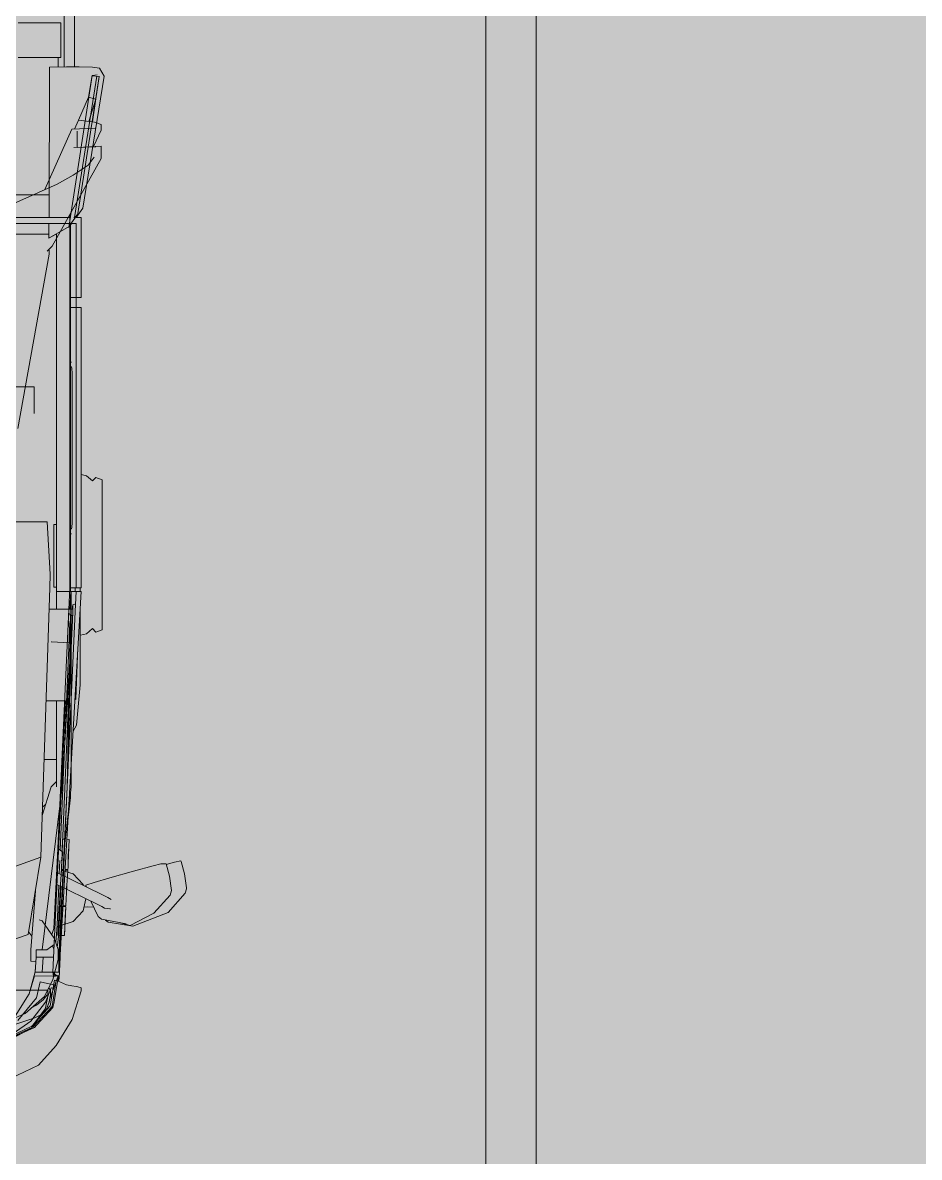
# Model space of a CAD drawing. Header units: millimetres. Extents: x 141848 to 1648660, y -821378 to -151356.
# Drawn here: x 206648 to 208058, y -199835 to -198052 of the extents above; entities that cross this region are included whole.
import ezdxf

# ---------------------------------------------------------------- set-up
doc = ezdxf.new("R2010")
doc.units = ezdxf.units.MM
doc.header["$MEASUREMENT"] = 0
doc.layers.add('Cars', color=7, linetype='Continuous')

# ---------------------------------------------------------------- blocks, each defined once
blk = doc.blocks.new('tir daf01')
at = {"layer": 'Cars', "color": 7, "linetype": 'Continuous', "lineweight": 13}
for p, q in [((296.7, 1822.4), (266.5, 1795.7)), ((303.6, 1824.3), (296.7, 1822.4)), ((305.2, 1824.3), (303.6, 1824.3)), ((326.9, 1821.2), (305.2, 1824.3)), ((346.5, 1815.7), (326.9, 1821.2)), ((345.3, 1805.4), (341.6, 1792.5)), ((347.5, 1815.4), (345.3, 1805.4)), ((347.5, 1815.4), (346.5, 1815.7)), ((266.5, 1795.7), (245, 1739.7)), ((265, 1772.9), (293.7, 1798.5)), ((301, 1800.5), (293.7, 1798.5)), ((323.5, 1797.6), (301, 1800.5)), ((342.7, 1792.2), (323.5, 1797.6)), ((342.7, 1784.1), (339.8, 1772)), ((342.7, 1792.2), (342.7, 1784.1)), ((246, 1735.7), (265, 1772.9)), ((339.8, 1772), (331.2, 1741.2)), ((251.1, 1701), (245, 1739.7)), ((246, 1735.7), (250.3, 1718.7)), ((331.2, 1741.2), (320.6, 1703.8)), ((255.7, 1690.7), (248.3, 1729.3)), ((251.1, 1701), (254.4, 1697.1)), ((272, 1704), (272, 1704.9)), ((272.9, 1695.6), (272, 1704)), ((275.7, 1691.1), (272.9, 1695.6)), ((289.9, 1700.8), (286.8, 1705.7)), ((294.2, 1692.4), (289.9, 1700.8)), ((320.6, 1703.8), (313.2, 1679)), ((1581.2, 1695), (1373.2, 1661.1)), ((1581.2, 1695), (1593.5, 1687.5)), ((255.7, 1690.7), (260.1, 1685.5)), ((260.1, 1685.5), (284.2, 1674.1)), ((274.4, 1678.7), (275.3, 1668.3)), ((279.4, 1684.1), (275.7, 1691.1)), ((310.6, 1619.4), (279.4, 1684.1)), ((329.1, 1620.4), (294.2, 1692.4)), ((313.2, 1679), (309.1, 1666)), ((710.7, 1692), (707.1, 1681.7)), ((707.1, 1681.7), (712.5, 1676.5)), ((710.7, 1692), (715.8, 1692)), ((715.8, 1692), (725.9, 1692)), ((725.9, 1692), (740.5, 1692)), ((740.5, 1692), (758.9, 1692)), ((758.9, 1692), (780.4, 1692)), ((780.4, 1692), (803.9, 1692)), ((803.9, 1692), (828.6, 1692)), ((828.6, 1692), (853.2, 1692)), ((853.2, 1692), (876.8, 1692)), ((876.8, 1692), (898.2, 1692)), ((898.2, 1692), (916.6, 1692)), ((916.6, 1692), (931.2, 1692)), ((931.2, 1692), (941.3, 1692)), ((941.3, 1692), (946.4, 1692)), ((950, 1681.7), (944.6, 1676.5)), ((946.4, 1692), (950, 1681.7)), ((1313.7, 1612.9), (1451.5, 1690)), ((1358.7, 1648.3), (1580.8, 1683.4)), ((1441.2, 1669.7), (1453.5, 1679)), ((1451.5, 1690), (1470.8, 1690)), ((1469.9, 1681.7), (1468.6, 1647)), ((1470.8, 1690), (1468.8, 1653.1)), ((1495.9, 1690), (1470.2, 1678)), ((1495.9, 1690), (1505, 1690)), ((1497.6, 1644.3), (1499.4, 1680.5)), ((1505, 1690), (1508.5, 1679.8)), ((1508.5, 1679.8), (1511.9, 1654.5)), ((1509, 1676.3), (1545.2, 1682)), ((1544.7, 1681.7), (1509.7, 1670.7)), ((1544.7, 1681.7), (1547.7, 1670.4)), ((1545.2, 1682), (1580.2, 1687.2)), ((1580.2, 1687.2), (1580.5, 1687.3)), ((1582.2, 1676.1), (1583, 1683.7)), ((1593.5, 1687.5), (1595.2, 1676.5)), ((143.3, 1658.8), (98.1, 1644.7)), ((145.6, 1658.9), (143.3, 1658.8)), ((147.8, 1658.9), (145.6, 1658.9)), ((149.5, 1653.3), (147.8, 1658.9)), ((172.5, 1624), (770.8, 1658.8)), ((268.7, 1661.9), (251.9, 1645.9)), ((288, 1666.1), (268.7, 1661.9)), ((275.3, 1668.3), (274.7, 1663.2)), ((306.7, 1666.7), (309.1, 1666)), ((310.2, 1661.9), (308.9, 1662.2)), ((326.9, 1645.9), (310.2, 1661.9)), ((704.2, 1667.1), (702, 1657.8)), ((712.5, 1676.5), (704.2, 1667.1)), ((770.8, 1658.8), (770.8, 1653.2)), ((770.8, 1651.1), (770.8, 1658.8)), ((776.5, 1658.8), (776.5, 1651.1)), ((776.5, 1658.8), (1217.4, 1658.8)), ((944.6, 1676.5), (952.9, 1667.1)), ((952.9, 1667.1), (954.9, 1658.8)), ((1217.4, 1658.8), (1217.4, 1651.1)), ((1233.2, 1651.1), (1233.2, 1658.8)), ((1233.2, 1658.8), (1358.7, 1658.8)), ((1373.2, 1661.1), (1358.7, 1650.9)), ((1358.7, 1650.7), (1358.7, 1658.8)), ((1425.1, 1645.9), (1441.2, 1669.7)), ((1547.7, 1670.4), (1511.9, 1654.5)), ((1581.8, 1676), (1547.7, 1670.4)), ((1581.8, 1676), (1582.2, 1676.1)), ((1595.2, 1676.5), (1595.6, 1655.8)), ((98.1, 1644.7), (57.4, 1619.4)), ((150, 1651), (149.5, 1653.3)), ((151.2, 1644), (150, 1651)), ((152.7, 1635.5), (151.2, 1644)), ((251.9, 1645.9), (245.3, 1625)), ((332.3, 1629), (326.9, 1645.9)), ((355.7, 1621.7), (776.5, 1641)), ((696.1, 1643.1), (362.4, 1628.9)), ((374.7, 1633), (463.7, 1642.9)), ((374.7, 1633), (463.7, 1642.9)), ((415.8, 1638.1), (446.9, 1641.9)), ((463.7, 1642.9), (426.7, 1638.8)), ((446.9, 1641.9), (454.8, 1641.9)), ((479.4, 1642.9), (463.7, 1642.9)), ((770.8, 1642.9), (463.7, 1636.9)), ((463.7, 1642.9), (479.4, 1642.9)), ((463.7, 1636.9), (691.1, 1642.9)), ((496.4, 1642.9), (479.4, 1642.9)), ((479.4, 1642.9), (496.4, 1642.9)), ((496.8, 1642.9), (496.4, 1642.9)), ((496.4, 1642.9), (523.3, 1642.9)), ((523.3, 1642.9), (570.4, 1642.9)), ((551.3, 1646), (560.9, 1651.4)), ((560.9, 1651.4), (624.4, 1657.1)), ((570.4, 1642.9), (638.4, 1642.9)), ((590.6, 1642.7), (593.2, 1638)), ((600.6, 1648.9), (601.7, 1650.1)), ((683.4, 1653.7), (601.7, 1650.1)), ((616.8, 1639.9), (725.9, 1644.9)), ((624.4, 1657.1), (633.3, 1657.1)), ((633.3, 1657.1), (650.7, 1657.1)), ((638.4, 1642.9), (691.1, 1642.9)), ((650.7, 1657.1), (676, 1657.1)), ((676, 1657.1), (707.9, 1657.1)), ((691.1, 1642.9), (770.8, 1642.9)), ((714.5, 1643.4), (696.1, 1643.1)), ((701.4, 1657.1), (702, 1657.8)), ((707.9, 1657.1), (741.5, 1657.1)), ((725.5, 1643.2), (714.5, 1643.4)), ((730.3, 1642.6), (725.5, 1643.2)), ((725.9, 1644.9), (739, 1645.6)), ((736.4, 1640.2), (730.3, 1642.6)), ((733.3, 1645.3), (733.3, 1643.2)), ((733.3, 1643.2), (733.3, 1643.1)), ((739, 1645.6), (746.8, 1645.8)), ((742.9, 1608.2), (742.9, 1645.7)), ((746.8, 1645.1), (742.9, 1644.9)), ((742.9, 1641.1), (770.7, 1642.4)), ((746.8, 1645.8), (749.7, 1645.7)), ((749.7, 1645.5), (746.8, 1645.1)), ((751.6, 1650.1), (749.7, 1645.5)), ((770.7, 1642.4), (770.8, 1642.4)), ((770.8, 1619.7), (770.7, 1642.4)), ((776.5, 1657.1), (770.8, 1657.1)), ((770.8, 1653.2), (770.8, 1649.5)), ((770.8, 1651), (770.8, 1651.1)), ((770.8, 1649.4), (770.8, 1651)), ((770.8, 1649.5), (776.5, 1649.5)), ((770.8, 1640.7), (770.8, 1649.4)), ((770.8, 1642), (770.8, 1641.7)), ((770.8, 1641.7), (770.8, 1641.7)), ((776.5, 1651.1), (776.5, 1641.7)), ((776.5, 1651), (776.5, 1648.2)), ((776.5, 1651), (1217.4, 1651)), ((776.5, 1648.2), (776.5, 1641)), ((776.5, 1641), (1364, 1641)), ((861.7, 1641), (861.7, 1643.5)), ((872, 1644.3), (869.3, 1643.5)), ((869.3, 1641), (869.3, 1643.5)), ((878.9, 1644.7), (872, 1644.3)), ((892.7, 1644.8), (878.9, 1644.7)), ((1100.4, 1644.8), (892.7, 1644.8)), ((1114.3, 1644.7), (1100.4, 1644.8)), ((1121.2, 1644.3), (1114.3, 1644.7)), ((1123.9, 1643.5), (1121.2, 1644.3)), ((1123.9, 1643.5), (1123.9, 1641)), ((1131.4, 1643.5), (1131.4, 1641)), ((1217.4, 1651.1), (1217.4, 1641.7)), ((1233.2, 1651.1), (1217.4, 1651.1)), ((1217.4, 1651), (1217.4, 1648.2)), ((1217.4, 1648.2), (1217.4, 1641)), ((1233.2, 1642), (1217.4, 1642)), ((1217.4, 1641.7), (1233.2, 1641.7)), ((1233.2, 1651), (1233.2, 1651.1)), ((1233.2, 1648.2), (1233.2, 1651)), ((1233.2, 1641), (1233.2, 1648.2)), ((1347.2, 1642), (1233.2, 1642)), ((1233.2, 1641.7), (1233.2, 1642)), ((1233.2, 1641.6), (1233.2, 1641.7)), ((1344.3, 1639.6), (1349.1, 1643.6)), ((1349.1, 1643.6), (1344.3, 1639.6)), ((1349.1, 1651.1), (1349.1, 1651)), ((1349.1, 1651), (1349.1, 1648.2)), ((1349.1, 1648.2), (1349.1, 1641)), ((1349.1, 1641), (1349.1, 1642.7)), ((1358.7, 1649.4), (1362.4, 1651.9)), ((1358.7, 1647), (1358.7, 1649.5)), ((1358.7, 1399.5), (1358.7, 1641.8)), ((1363.6, 1653.3), (1365.2, 1653.5)), ((1365.2, 1653.5), (1394.7, 1658.2)), ((1402.6, 1601.5), (1497.6, 1644.3)), ((1411.4, 1621.1), (1425.1, 1645.9)), ((1468.8, 1652.6), (1494.5, 1652.6)), ((1511.9, 1654.5), (1497.8, 1648.4)), ((1595.6, 1655.8), (1595.8, 1635.7)), ((1595.7, 1648), (1971.1, 1648)), ((158.6, 1621.7), (152.7, 1635.7)), ((158, 1623.2), (162.8, 1624.1)), ((158.6, 1621.8), (166.6, 1623.2)), ((162.8, 1624.1), (196.3, 1625.8)), ((166.6, 1623.2), (166.6, 1623.1)), ((166.6, 1623.1), (166.6, 1623.1)), ((166.6, 1623.1), (166.6, 1622.3)), ((214.5, 1626.4), (172.4, 1624.4)), ((172.4, 1615.2), (172.4, 1624.4)), ((553.3, 1632.2), (172.5, 1614.2)), ((172.5, 1623.5), (172.7, 1620.4)), ((196.2, 1623.5), (172.5, 1623.5)), ((463.7, 1636.9), (196.2, 1623.5)), ((196.3, 1625.8), (196.3, 1625.5)), ((463.7, 1628.6), (207.7, 1597.3)), ((226.5, 1625.1), (228.3, 1626.1)), ((228.3, 1626.1), (374.7, 1633)), ((246.7, 1624), (228.8, 1623)), ((275.3, 1634.5), (229.9, 1632.5)), ((258.8, 1633.5), (229.9, 1632.5)), ((230.2, 1627.3), (229.9, 1632.5)), ((229.9, 1632.5), (229.9, 1632.5)), ((230.3, 1626.1), (230.5, 1622.4)), ((275.8, 1624.8), (230.5, 1622.4)), ((230.5, 1621.8), (259.3, 1623.4)), ((307.2, 1626.6), (246.7, 1624)), ((247, 1620.9), (308.6, 1623.5)), ((275.3, 1634.5), (258.8, 1633.5)), ((259.3, 1623.4), (275.8, 1624.2)), ((259.3, 1623.3), (259.3, 1623.9)), ((275.3, 1634.5), (275.5, 1630)), ((275.8, 1624.8), (275.6, 1628.2)), ((275.8, 1624.6), (275.8, 1624.8)), ((275.8, 1624.2), (275.8, 1624.6)), ((297.9, 1635.6), (276.8, 1634.6)), ((276.8, 1634.6), (277, 1630)), ((277.1, 1628.2), (277.3, 1624.7)), ((292.8, 1625.1), (277.3, 1624.7)), ((318.8, 1626.5), (292.8, 1625.1)), ((308.4, 1636.1), (297.9, 1635.6)), ((304.9, 1635.8), (297.9, 1635.6)), ((315.5, 1636.8), (304.9, 1635.8)), ((305, 1625.8), (304.9, 1625.8)), ((305.1, 1625.8), (305, 1625.8)), ((332.4, 1637.8), (315.5, 1636.8)), ((332.9, 1627.9), (318.8, 1626.5)), ((347.8, 1628.3), (325.7, 1627.4)), ((327.2, 1624.3), (347.9, 1625.2)), ((332.4, 1637.8), (332.6, 1633.3)), ((332.8, 1630.8), (332.9, 1627.9)), ((337, 1638.2), (333.8, 1638)), ((333.9, 1633.4), (333.8, 1638)), ((334.1, 1628.1), (334, 1630.8)), ((334.2, 1627.9), (334.1, 1628.1)), ((337.4, 1627.9), (334.2, 1627.9)), ((343.6, 1638.5), (337, 1638.2)), ((344.1, 1628.1), (337.4, 1627.9)), ((381.1, 1640), (343.6, 1638.5)), ((381.6, 1629.6), (344.1, 1628.1)), ((347.8, 1629), (361.9, 1629.6)), ((347.8, 1627.3), (347.8, 1629)), ((348.5, 1638.4), (348.5, 1638.5)), ((351.8, 1638.5), (348.5, 1638.4)), ((365.6, 1639), (351.8, 1638.5)), ((361.9, 1629.6), (366.7, 1622.2)), ((364.3, 1625.9), (694.9, 1639.9)), ((381.2, 1639.5), (381.1, 1640)), ((381.3, 1636.1), (381.2, 1639.5)), ((381.4, 1633), (381.6, 1629.6)), ((655.9, 1640.6), (463.7, 1628.6)), ((599.2, 1634.3), (553.3, 1632.2)), ((593.2, 1638.3), (596, 1638.6)), ((596, 1637.9), (593.2, 1638)), ((596, 1638.6), (603.7, 1639.2)), ((599.2, 1638), (596, 1637.9)), ((599.2, 1603.5), (599.2, 1638.8)), ((603.7, 1639.2), (616.8, 1639.9)), ((691.5, 1612), (690.2, 1640.8)), ((694.9, 1639.9), (711.2, 1640.2)), ((711.2, 1640.2), (720, 1640)), ((720, 1640), (724.2, 1639.5)), ((724.2, 1639.5), (724.4, 1638.6)), ((1326.2, 1608.1), (1342.6, 1636.3)), ((1342.6, 1636.3), (1343.7, 1639.4)), ((1345.6, 1640.6), (1343.7, 1639.4)), ((1344.3, 1639.6), (1344.3, 1639.2)), ((1348.9, 1473.2), (1349.1, 1635.1)), ((1349.1, 1635.1), (1349.1, 1640.3)), ((1349.1, 1629), (1349.1, 1640.3)), ((1595.8, 1635.7), (1595.3, 1608.9)), ((1595.7, 1632.2), (1971.1, 1632.2)), ((1610.3, 1618.6), (1610.3, 1626.6)), ((1665, 1626.6), (1610.3, 1626.6)), ((1665, 1626.6), (1665, 1618.6)), ((57.4, 1619.4), (26.5, 1591.5)), ((118.5, 1612.9), (85.9, 1582.6)), ((87.6, 1581.1), (119.6, 1610.1)), ((113.2, 1603.9), (125.4, 1608.4)), ((126.1, 1608.2), (113.2, 1603.9)), ((159.5, 1619.5), (118.5, 1612.9)), ((119.6, 1610.1), (160.1, 1616.6)), ((147.9, 1611.5), (125.4, 1602.7)), ((125.4, 1608.4), (136.9, 1610.6)), ((136.9, 1610.6), (126.1, 1608.2)), ((131.6, 1605.7), (126.9, 1604.7)), ((130.2, 1609.3), (130.4, 1609.6)), ((166.8, 1622.3), (130.4, 1609.6)), ((134.7, 1606.3), (131.6, 1605.7)), ((134.2, 1601), (160.8, 1614)), ((144.2, 1606.3), (134.7, 1606.3)), ((143.9, 1610.4), (136.9, 1610.6)), ((143.9, 1610.4), (148, 1607.8)), ((144.2, 1606.3), (144.2, 1606)), ((144.2, 1606), (144.2, 1604.7)), ((146.7, 1614.5), (147.8, 1612)), ((147.8, 1612), (147.9, 1611.5)), ((152.4, 1615.4), (157.1, 1594.4)), ((159.5, 1619.5), (158.6, 1621.7)), ((160.1, 1616.6), (159.5, 1619.5)), ((160.8, 1614), (192.3, 1622.8)), ((166.4, 1614.2), (166.4, 1618.6)), ((166.8, 1585.6), (166.4, 1614.2)), ((166.6, 1615.4), (166.6, 1615.4)), ((166.6, 1615.4), (171.7, 1615.1)), ((172.5, 1614.2), (166.7, 1615.4)), ((168.5, 1618.4), (166.8, 1622.3)), ((170, 1616.6), (168.5, 1618.4)), ((170.4, 1615.6), (172.5, 1615)), ((172.4, 1615.4), (171, 1615.4)), ((172.4, 1615.2), (171.6, 1615.2)), ((172.4, 1622.7), (172.3, 1615.4)), ((172.3, 1614.2), (172.3, 1614.2)), ((172.7, 1620.4), (172.5, 1597.1)), ((172.5, 1597.1), (172.7, 1614.2)), ((192.3, 1622.8), (208.3, 1622.4)), ((196.3, 1615.3), (196.3, 1599)), ((215.8, 1616.2), (207.7, 1604.6)), ((208.3, 1622.4), (226, 1616.4)), ((213.9, 1613.5), (208.8, 1615.9)), ((215.1, 1621.6), (212.3, 1621)), ((212.8, 1614), (214.2, 1614)), ((228.8, 1623), (215.1, 1621.6)), ((219.2, 1618.7), (220.1, 1618.9)), ((220.1, 1618.9), (231.5, 1620)), ((226, 1616.4), (253, 1597.6)), ((230.5, 1622.4), (230.5, 1621.8)), ((231.5, 1620), (247, 1620.9)), ((231.7, 1612.4), (241.1, 1615.9)), ((241.1, 1615.9), (355.7, 1621.7)), ((463.9, 1611.6), (418.7, 1597.6)), ((463.7, 1619.7), (479.4, 1619.7)), ((472.1, 1619.7), (463.9, 1611.6)), ((479.4, 1619.7), (496.4, 1619.7)), ((496.4, 1619.7), (523.3, 1619.7)), ((506.7, 1600.5), (506.7, 1619.7)), ((523.3, 1619.7), (570.4, 1619.7)), ((570.4, 1619.7), (599.2, 1619.7)), ((691.5, 1611.6), (691.5, 1612)), ((742.9, 1619.7), (770.8, 1619.7)), ((770.8, 1619.7), (776.6, 1619.7)), ((776.6, 1619.7), (889.7, 1619.7)), ((777.6, 1619.7), (777.6, 1615.5)), ((782.3, 1615.5), (777.6, 1615.5)), ((871.7, 1615.5), (782.3, 1615.5)), ((876.4, 1615.5), (871.7, 1615.5)), ((876.4, 1615.5), (876.4, 1619.7)), ((880.3, 1589.1), (880.3, 1605.3)), ((889.7, 1619.7), (940.2, 1619.7)), ((940.2, 1619.7), (997.5, 1619.7)), ((997.5, 1619.7), (1041.6, 1619.7)), ((1027, 1559.1), (1301.4, 1608.6)), ((1041.6, 1619.7), (1332.7, 1619.7)), ((1301.4, 1608.6), (1307.6, 1608.6)), ((1305, 1384), (1411.4, 1621.1)), ((1305.8, 1605.1), (1313.7, 1612.9)), ((1307.6, 1608.6), (1307.7, 1607)), ((1326.2, 1608.1), (1332.7, 1619.6)), ((1326.2, 1608.1), (1326.2, 1608.1)), ((1349.1, 1608.1), (1326.2, 1608.1)), ((1332.7, 1619.7), (1332.7, 1619.3)), ((1332.7, 1608.1), (1332.7, 1478.5)), ((1595.3, 1608.9), (1358.7, 1608.2)), ((1394.2, 1608.3), (1394.2, 1465.4)), ((1610.3, 1622.5), (1595.5, 1622.5)), ((1610.3, 1602), (1610.3, 1618.6)), ((1665, 1618.6), (1665, 1602)), ((26.5, 1591.5), (0, 1536.8)), ((113.9, 1602.1), (84.7, 1580.7)), ((85.9, 1580.7), (115, 1602.2)), ((125.4, 1602.7), (95.3, 1579.6)), ((132.2, 1588.3), (96.6, 1559.2)), ((106.4, 1597.6), (100.5, 1585.7)), ((113.2, 1603.9), (106.4, 1597.6)), ((107.3, 1570.5), (134.2, 1601)), ((126.9, 1604.7), (113.9, 1602.1)), ((115, 1602.2), (116.2, 1602.4)), ((116.4, 1580.8), (120.8, 1588.5)), ((120.8, 1588.5), (129.2, 1598.9)), ((129.2, 1598.9), (136.7, 1605.1)), ((157.1, 1594.4), (132.2, 1588.3)), ((144.2, 1604.7), (144.2, 1602.2)), ((144.2, 1602.2), (144.2, 1580.8)), ((196.3, 1599), (172.5, 1597.2)), ((196.3, 1599), (172.5, 1597.5)), ((172.6, 1586.5), (172.5, 1597.1)), ((172.5, 1597.1), (172.6, 1586.5)), ((196.3, 1587.9), (172.6, 1586.5)), ((172.6, 1586.5), (196.3, 1587.9)), ((196.3, 1587.9), (172.9, 1586.5)), ((188.8, 1587.5), (189.6, 1579.8)), ((196.3, 1599), (196.3, 1587.9)), ((196.3, 1587.9), (196.3, 1599)), ((204.2, 1587.9), (196.3, 1587.9)), ((196.3, 1587.9), (204.2, 1587.9)), ((207.8, 1587.9), (204.2, 1587.9)), ((204.2, 1587.9), (207.8, 1587.9)), ((207.7, 1604.6), (207.8, 1587.9)), ((207.7, 1597.3), (207.8, 1587.9)), ((353.1, 1595.5), (231.5, 1575.5)), ((253, 1597.6), (255, 1592.8)), ((431.9, 1598.1), (435.9, 1602.9)), ((880.3, 1070.6), (880.3, 1589.1)), ((1610.3, 1559.5), (1610.3, 1602)), ((1665, 1602), (1665, 1559.5)), ((61.1, 1536.6), (84.7, 1580.7)), ((85.9, 1582.6), (68.6, 1545.5)), ((70.2, 1544.8), (87.6, 1581.1)), ((95.3, 1579.6), (76.1, 1551.9)), ((98.7, 1579.5), (84.1, 1535.5)), ((84.2, 1515.9), (107.3, 1570.5)), ((100.5, 1585.7), (97.6, 1576.2)), ((138.5, 1576.8), (103.1, 1554.8)), ((103.1, 1554.9), (138.5, 1576.8)), ((172.9, 1586.5), (138.5, 1576.8)), ((138.5, 1576.8), (166.8, 1585.6)), ((144.2, 1580.8), (144.2, 1536.6)), ((166.8, 1585.6), (166.8, 1585.6)), ((231.5, 1575.5), (187.2, 1445.7)), ((189.6, 1579.8), (207.8, 1579.8)), ((207.8, 1579.8), (300.5, 1586.9)), ((228.9, 1581.4), (235.5, 1576.2)), ((1092.5, 1584.8), (1050.8, 1584.8)), ((1092.5, 1584.8), (1092.5, 1525.9))]:
    blk.add_line(p, q, dxfattribs=at)
at = {"layer": 'Cars', "color": 7, "linetype": 'Continuous', "lineweight": 5}
for p, q in [((1580.2, 1687.2), (1365.2, 1653.5)), ((1581.7, 1676.2), (1580.2, 1687.2)), ((1346.7, 1640), (1581.8, 1676)), ((1581.8, 1676), (1581.7, 1676.2)), ((750.2, 1650), (187.7, 1624.1)), ((770.8, 1651), (750.2, 1650)), ((770.8, 1642), (770.8, 1651)), ((770.8, 1641.7), (770.8, 1642)), ((774.3, 1641.7), (770.8, 1641.7)), ((776.5, 1641.7), (774.3, 1641.7)), ((949.4, 1641.7), (776.5, 1641.7)), ((1217.4, 1641.7), (949.4, 1641.7)), ((1223.6, 1641.7), (1217.4, 1641.7)), ((1233.2, 1641.6), (1223.6, 1641.7)), ((1233.2, 1651), (1233.2, 1642)), ((1237.8, 1651), (1233.2, 1651)), ((1233.2, 1642), (1233.2, 1641.6)), ((1349.1, 1651), (1237.8, 1651)), ((1363.6, 1653), (1344.5, 1639.4)), ((1349.1, 1641), (1349.1, 1651)), ((1349.1, 1635.1), (1349.1, 1641)), ((1365.2, 1653.5), (1363.6, 1653)), ((166.6, 1623.1), (123.2, 1615.5)), ((166.6, 1622.2), (166.6, 1623.1)), ((187.7, 1624.1), (172.5, 1623.8)), ((172.5, 1623.8), (172.5, 1618)), ((1344.3, 1639.2), (1346.7, 1640)), ((1344.5, 1639.4), (1344.3, 1639.2)), ((1349.1, 1629), (1349.1, 1635.1)), ((1349.1, 1418.3), (1349.1, 1629)), ((117, 1614.4), (89.8, 1588.8)), ((123.2, 1615.5), (117, 1614.4)), ((166.7, 1616.4), (166.6, 1622.2)), ((170.4, 1615.6), (166.7, 1616.4)), ((172.5, 1614.8), (170.4, 1615.6)), ((172.5, 1618), (172.5, 1614.8)), ((353.6, 1595.5), (776.5, 1609.3)), ((776.5, 1609.3), (798, 1609.8)), ((798, 1609.8), (880.3, 1605.3)), ((880.3, 1605.3), (880.3, 1070.6)), ((89.8, 1588.8), (85.7, 1585.2)), ((307.6, 1467.7), (353.1, 1595.5)), ((353.1, 1595.5), (353.6, 1595.5)), ((85.7, 1585.2), (66.3, 1542.6))]:
    blk.add_line(p, q, dxfattribs=at)
blk = doc.blocks.new('Truck Elev 02 16')
at = {"layer": 'Cars', "color": 25, "linetype": 'Continuous', "lineweight": 5, "true_color": 0x9a6861}
for p, q in [((-3393.4, 1250.1), (-15000.1, 1250.1)), ((-3393.4, 1170.6), (-15000.1, 1170.6))]:
    blk.add_line(p, q, dxfattribs=at)

msp = doc.modelspace()

# ---------------------------------------------------------------- hatches: boundary and pattern name
at = {"linetype": 'Continuous', "lineweight": 0, "true_color": 0x6f6f6f}
h = msp.add_hatch(color=8, dxfattribs=at)
h.paths.add_polyline_path([(141848.442, -295062.571), (269220.821, -293826.868), (269220.821, -270902.734), (268763.049, -270902.734), (254213.6, -271040.575), (254213.6, -163437.635), (153156.2, -163437.635), (153156.2, -271040.575), (153182.962, -271040.57), (153183.146, -272000.514, -0.40942736), (149183.681, -275935.042), (141848.442, -275935.042)])
h.paths.add_polyline_path([(158435.584, -260639.953), (155145.584, -260639.953), (155145.584, -248364.953), (155145.584, -243089.974), (155145.584, -242189.974), (158435.584, -242189.974)], flags=0)
h.paths.add_polyline_path([(161503.433, -171995.57), (161503.433, -193810.571), (161503.433, -230015.57), (161503.433, -260810.571), (196775.042, -260810.571), (196775.042, -222495.57), (186955.542, -222495.57), (186955.542, -218295.57), (196754.55, -218295.57), (196754.55, -208495.57), (196754.55, -204495.57), (193355.542, -204495.57), (193355.542, -195161.535), (195576.034, -195161.535), (195576.034, -189810.571), (217850.068, -189810.571), (217850.068, -262266.885), (245610.045, -262266.885), (245610.045, -253395.571), (245626.034, -253395.571), (246426.034, -253395.571), (247826.034, -253395.571), (247826.034, -248005.571), (247826.034, -246605.571), (245626.034, -246605.571), (245610.045, -246605.571), (245610.045, -171995.57), (212806.28, -171995.57)], flags=0)
h.paths.add_polyline_path([(162737.042, -269433.913, -0.09031866), (162858.773, -268727.623, -0.20144873), (163912.639, -267592.74, -0.10421145), (164718.006, -267415.055), (165317.979, -267409.371, -0.10404461), (166125.354, -267571.244, -0.23825546), (167284.257, -268953.318, -0.05518862), (167336.836, -269390.334), (167338.931, -269611.438), (167351.046, -270890.267), (167092.583, -271892.761, -0.26794919), (165370.083, -272909.124), (164770.11, -272914.808, -0.19371746), (163379.252, -272370.185, -0.07056876), (163028.663, -271931.262, -0.1316525), (162751.253, -270933.845)], flags=0)
h.paths.add_polyline_path([(175327.752, -275599.002, -0.4157911), (173316.986, -273599.031), (173316.986, -273452.052), (173330.488, -267377.824, -0.3805567), (175316.986, -265609.826), (175394.714, -265609.826), (175394.714, -270609.826), (190394.714, -270609.826), (190394.714, -265609.826), (195356.191, -265609.826, -0.41421356), (196856.191, -267109.826), (196856.191, -273660.699, -0.34550161), (195137.285, -275433.432)], flags=0)
h.paths.add_polyline_path([(205510.093, -271504.083, -0.13447393), (205230.948, -270484.937), (205230.948, -268984.937, -0.41421356), (207230.948, -266984.937), (207830.948, -266984.937, -0.41421356), (209830.948, -268984.937), (209830.948, -270484.937, -0.12882035), (209574.03, -271465.581, -0.27093629), (207830.948, -272484.937), (207230.948, -272484.937, -0.26498)], flags=0)
h.paths.add_polyline_path([(217862.687, -273329.325), (217869.949, -267730.336, -0.09856151), (218100.718, -266943.721), (218117.681, -266951.545, -0.258849), (219955.479, -265605.827), (219953.141, -265587.294), (220637.569, -265587.294), (220637.569, -265687.294), (220637.569, -270687.294), (250537.569, -270687.294), (250537.569, -265687.294), (252208.004, -265687.294), (254186.294, -265687.294), (254186.294, -267687.294), (254186.294, -271062.255, 0.00134576), (254186.323, -271073.021), (254197.209, -273095.233, -0.41421356), (252208.004, -275105.97), (243484.534, -275105.97, -0.00518896), (243431.438, -275116.103), (235447.992, -275196.191), (220071.012, -275253.24, -0.38655333), (217873.089, -273475.385, -0.02518922)], flags=0)

# ---------------------------------------------------------------- block references
at = {"layer": 'Cars', "color": 7, "linetype": 'Continuous', "lineweight": 20, "xscale": -1, "zscale": 1000, "rotation": 270}
msp.add_blockref('tir daf01', (205081.013, -199716.528), dxfattribs=at)
at = {"layer": 'Cars', "color": 7, "linetype": 'Continuous', "lineweight": 5, "zscale": 1000, "rotation": 269.9999999999999}
msp.add_blockref('Truck Elev 02 16', (206205.244, -203691.28), dxfattribs=at)

doc.saveas('drawing.dxf')
